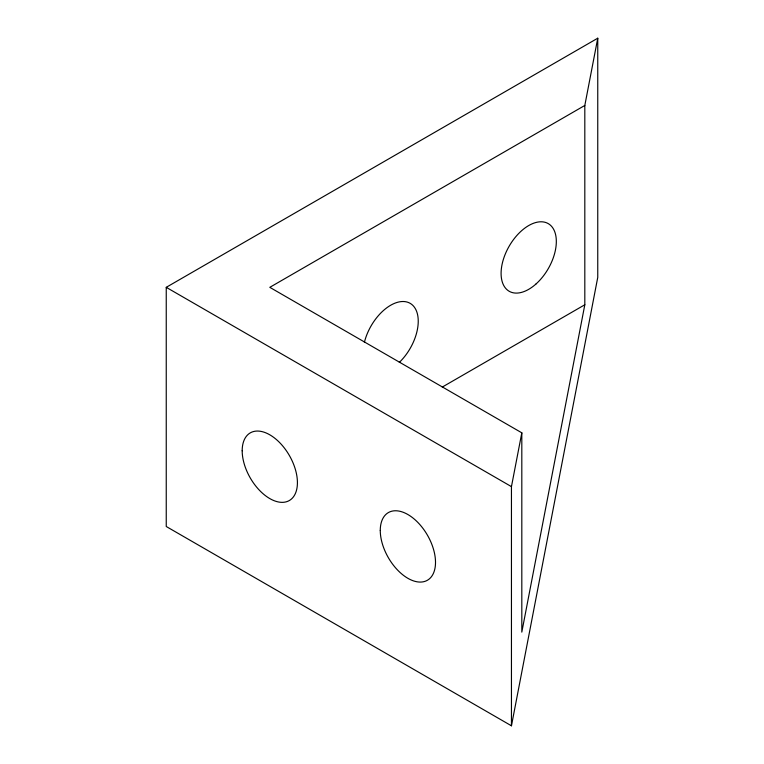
<?xml version="1.0" encoding="UTF-8"?>
<svg xmlns="http://www.w3.org/2000/svg" width="764" height="764" viewBox="0 0 764 764"><rect width="100%" height="100%" fill="white"/><g stroke="black" fill="none" stroke-linecap="round" stroke-linejoin="round"><path stroke-width="1.15" d="M511.45 725.8L511.45 486.63L521.812 432.825L269.807 287.331L584.813 105.461L597.754 38.2L166.246 287.331L166.246 526.501L511.45 725.8L597.754 277.37L597.754 38.2M584.813 105.461L584.813 304.769L521.812 632.124L521.812 432.825M442.28 387.061L584.813 304.769M166.246 287.331L511.45 486.63M364.409 342.272A39.059 22.548 -60 0 1 410.153 303.337A39.059 22.548 -60 0 1 399.305 362.422M535.86 284.113A39.059 22.548 -60 0 0 548.237 223.613A39.059 22.548 -60 0 0 502.034 264.583A39.059 22.548 -60 0 0 535.86 284.113M242.188 450.76A39.059 22.548 60 0 0 283.616 502.292A39.059 22.548 60 0 0 283.616 447.064A39.059 22.548 60 0 0 242.188 450.76M380.271 530.483A39.059 22.548 60 0 0 421.699 582.015A39.059 22.548 60 0 0 421.699 526.778A39.059 22.548 60 0 0 380.271 530.483"/></g></svg>
